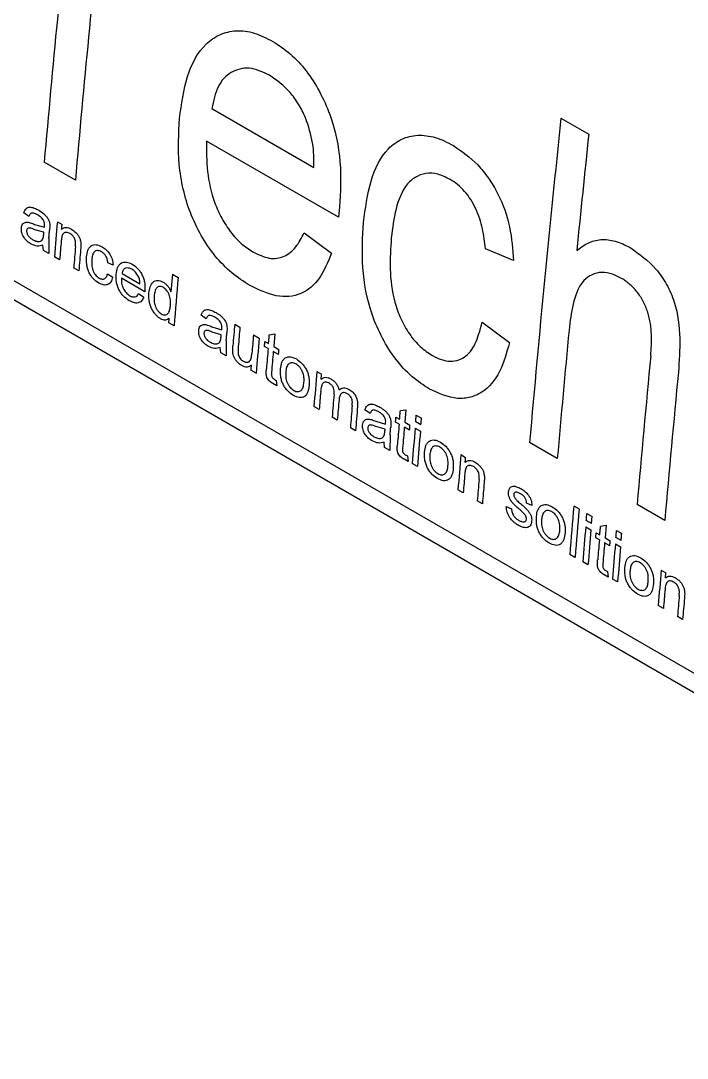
# Model space of a CAD drawing. Extents: x 75 to 2075, y 25 to 1460.
# Drawn here: x 1691.52 to 1704.48, y 799.43 to 819.59 of the extents above; entities that cross this region are included whole.
import ezdxf

# ---------------------------------------------------------------- set-up
doc = ezdxf.new("R2010")
doc.units = 0
doc.header["$LTSCALE"] = 5
doc.linetypes.add('SLD-KATı', pattern=[0])
doc.layers.get('0').update_dxf_attribs({"linetype": 'CONTINUOUS'})

msp = doc.modelspace()

# ---------------------------------------------------------------- linework, layer by layer
at = {"color": 7, "linetype": 'SLD-KATı'}
for p, q in [((1660.914, 832.135), (1715.462, 800.645)), ((1716.915, 799.429), (1662.59, 830.79)), ((1695.237, 817.886), (1697.222, 816.74)), ((1702.025, 817.699), (1702.564, 817.388)), ((1697.699, 815.775), (1695.138, 817.253)), ((1692.587, 816.492), (1691.98, 816.842)), ((1691.684, 815.79), (1691.584, 815.86)), ((1697.721, 815.975), (1697.699, 815.775)), ((1692.237, 815.688), (1692.328, 815.636)), ((1691.795, 815.636), (1691.984, 815.578)), ((1691.975, 815.481), (1691.798, 815.532)), ((1697.032, 815.471), (1697.563, 815.078)), ((1692.072, 815.366), (1692.068, 815.069)), ((1691.967, 815.127), (1691.955, 815.233)), ((1692.068, 815.069), (1691.967, 815.127)), ((1701.103, 814.932), (1700.556, 815.161)), ((1692.28, 814.946), (1692.179, 815.005)), ((1693.321, 814.845), (1693.219, 814.891)), ((1692.654, 814.73), (1692.553, 814.789)), ((1693.212, 814.677), (1693.312, 814.607)), ((1693.494, 814.681), (1693.842, 814.48)), ((1694.473, 814.667), (1694.443, 814.326)), ((1694.473, 814.667), (1694.584, 814.603)), ((1693.934, 814.324), (1693.48, 814.587)), ((1693.815, 814.291), (1693.915, 814.22)), ((1693.938, 814.354), (1693.934, 814.324)), ((1695.13, 813.8), (1695.03, 813.871)), ((1694.504, 813.663), (1694.403, 813.721)), ((1695.241, 813.646), (1695.431, 813.588)), ((1695.684, 813.698), (1695.785, 813.64)), ((1700.491, 813.732), (1701.023, 813.339)), ((1695.422, 813.491), (1695.245, 813.542)), ((1696.048, 813.488), (1696.159, 813.424)), ((1696.355, 813.49), (1696.463, 813.505)), ((1696.463, 813.505), (1696.442, 813.261)), ((1695.414, 813.137), (1695.402, 813.243)), ((1695.519, 813.376), (1695.515, 813.079)), ((1696.332, 813.221), (1696.262, 813.262)), ((1696.27, 813.36), (1696.341, 813.319)), ((1696.442, 813.261), (1696.543, 813.202)), ((1695.515, 813.079), (1695.414, 813.137)), ((1696.535, 813.105), (1696.434, 813.163)), ((1696.101, 812.741), (1696, 812.799)), ((1696.448, 812.63), (1696.492, 812.604)), ((1697.281, 812.776), (1697.372, 812.724)), ((1696.505, 812.495), (1696.427, 812.54)), ((1696.492, 812.604), (1696.505, 812.495)), ((1697.324, 812.035), (1697.223, 812.093)), ((1698.314, 811.962), (1698.214, 812.032)), ((1698.903, 812.02), (1699.01, 812.034)), ((1699.01, 812.034), (1698.989, 811.79)), ((1697.678, 811.83), (1697.577, 811.889)), ((1698.817, 811.889), (1698.888, 811.849)), ((1699.213, 811.93), (1699.314, 811.872)), ((1698.032, 811.626), (1697.931, 811.684)), ((1698.426, 811.808), (1698.615, 811.75)), ((1698.606, 811.653), (1698.429, 811.704)), ((1698.88, 811.751), (1698.809, 811.792)), ((1699.082, 811.634), (1698.981, 811.693)), ((1698.989, 811.79), (1699.09, 811.732)), ((1699.191, 811.673), (1699.292, 811.615)), ((1699.303, 811.737), (1699.202, 811.796)), ((1698.703, 811.538), (1698.699, 811.241)), ((1698.598, 811.299), (1698.586, 811.405)), ((1698.699, 811.241), (1698.598, 811.299)), ((1701.954, 811.085), (1701.415, 811.396)), ((1699.052, 811.024), (1698.974, 811.069)), ((1698.996, 811.159), (1699.04, 811.134)), ((1699.04, 811.134), (1699.052, 811.024)), ((1700.081, 811.16), (1700.172, 811.107)), ((1699.235, 810.932), (1699.134, 810.99)), ((1700.124, 810.418), (1700.023, 810.477)), ((1700.498, 810.202), (1700.397, 810.261)), ((1701.46, 810.172), (1701.358, 810.218)), ((1700.96, 810.153), (1701.062, 810.107)), ((1701.328, 809.989), (1701.229, 810.085)), ((1702.276, 810.162), (1702.377, 810.104)), ((1702.529, 810.016), (1702.63, 809.958)), ((1704.043, 809.879), (1703.504, 810.19)), ((1702.618, 809.823), (1702.517, 809.882)), ((1702.507, 809.76), (1702.608, 809.701)), ((1702.709, 809.643), (1702.78, 809.602)), ((1702.794, 809.773), (1702.902, 809.788)), ((1702.902, 809.788), (1702.881, 809.544)), ((1703.105, 809.683), (1703.206, 809.625)), ((1702.771, 809.504), (1702.701, 809.545)), ((1702.973, 809.388), (1702.872, 809.446)), ((1702.881, 809.544), (1702.982, 809.485)), ((1703.083, 809.427), (1703.184, 809.369)), ((1703.194, 809.491), (1703.093, 809.549)), ((1702.297, 809.164), (1702.196, 809.222)), ((1702.55, 809.018), (1702.449, 809.076)), ((1702.943, 808.778), (1702.866, 808.823)), ((1702.887, 808.913), (1702.931, 808.887)), ((1702.931, 808.887), (1702.943, 808.778)), ((1703.972, 808.913), (1704.063, 808.861)), ((1703.126, 808.685), (1703.025, 808.743)), ((1704.016, 808.172), (1703.915, 808.23)), ((1704.39, 807.956), (1704.289, 808.014))]:
    msp.add_line(p, q, dxfattribs=at)
at = {"color": 7, "linetype": 'SLD-KATı', "flags": 128}
for points in [[(1691.972, 815.44), (1691.972, 815.445), (1691.973, 815.45), (1691.973, 815.455), (1691.974, 815.46), (1691.974, 815.465), (1691.975, 815.47), (1691.975, 815.475), (1691.975, 815.481)], [(1691.984, 815.578), (1691.984, 815.582), (1691.984, 815.585), (1691.985, 815.589), (1691.985, 815.592), (1691.985, 815.596), (1691.985, 815.599), (1691.986, 815.603), (1691.986, 815.606)], [(1692.072, 815.366), (1692.073, 815.385), (1692.075, 815.404), (1692.077, 815.423), (1692.078, 815.442), (1692.08, 815.462), (1692.081, 815.481), (1692.083, 815.5), (1692.085, 815.519)], [(1692.32, 815.538), (1692.321, 815.55), (1692.322, 815.562), (1692.323, 815.575), (1692.324, 815.587), (1692.325, 815.599), (1692.326, 815.611), (1692.327, 815.623), (1692.328, 815.636)], [(1694.403, 813.721), (1694.404, 813.732), (1694.405, 813.744), (1694.406, 813.755), (1694.407, 813.767), (1694.408, 813.778), (1694.409, 813.79), (1694.41, 813.801), (1694.411, 813.813)], [(1695.419, 813.45), (1695.419, 813.455), (1695.42, 813.46), (1695.42, 813.465), (1695.421, 813.47), (1695.421, 813.475), (1695.421, 813.481), (1695.422, 813.486), (1695.422, 813.491)], [(1695.431, 813.588), (1695.431, 813.592), (1695.431, 813.595), (1695.431, 813.599), (1695.432, 813.602), (1695.432, 813.606), (1695.432, 813.609), (1695.433, 813.613), (1695.433, 813.616)], [(1695.519, 813.376), (1695.52, 813.395), (1695.522, 813.414), (1695.523, 813.433), (1695.525, 813.453), (1695.527, 813.472), (1695.528, 813.491), (1695.53, 813.51), (1695.532, 813.529)], [(1696.341, 813.319), (1696.343, 813.34), (1696.344, 813.362), (1696.346, 813.383), (1696.348, 813.405), (1696.35, 813.426), (1696.352, 813.447), (1696.354, 813.469), (1696.355, 813.49)], [(1696.262, 813.262), (1696.263, 813.274), (1696.264, 813.287), (1696.265, 813.299), (1696.266, 813.311), (1696.267, 813.323), (1696.268, 813.335), (1696.269, 813.348), (1696.27, 813.36)], [(1696.535, 813.105), (1696.536, 813.117), (1696.537, 813.129), (1696.538, 813.141), (1696.539, 813.153), (1696.54, 813.166), (1696.541, 813.178), (1696.542, 813.19), (1696.543, 813.202)], [(1696, 812.799), (1696.001, 812.812), (1696.002, 812.824), (1696.003, 812.837), (1696.004, 812.85), (1696.005, 812.862), (1696.007, 812.875), (1696.008, 812.888), (1696.009, 812.9)], [(1697.364, 812.627), (1697.365, 812.64), (1697.366, 812.652), (1697.367, 812.664), (1697.368, 812.676), (1697.369, 812.688), (1697.37, 812.7), (1697.371, 812.712), (1697.372, 812.724)], [(1698.888, 811.849), (1698.89, 811.87), (1698.892, 811.891), (1698.893, 811.913), (1698.895, 811.934), (1698.897, 811.955), (1698.899, 811.977), (1698.901, 811.998), (1698.903, 812.02)], [(1698.809, 811.792), (1698.81, 811.804), (1698.811, 811.816), (1698.812, 811.828), (1698.813, 811.841), (1698.814, 811.853), (1698.815, 811.865), (1698.816, 811.877), (1698.817, 811.889)], [(1699.202, 811.796), (1699.203, 811.812), (1699.205, 811.829), (1699.206, 811.846), (1699.207, 811.863), (1699.209, 811.88), (1699.21, 811.896), (1699.212, 811.913), (1699.213, 811.93)], [(1699.303, 811.737), (1699.304, 811.754), (1699.306, 811.771), (1699.307, 811.788), (1699.308, 811.804), (1699.31, 811.821), (1699.311, 811.838), (1699.313, 811.855), (1699.314, 811.872)], [(1698.603, 811.612), (1698.603, 811.617), (1698.604, 811.622), (1698.604, 811.627), (1698.605, 811.632), (1698.605, 811.637), (1698.605, 811.642), (1698.606, 811.648), (1698.606, 811.653)], [(1698.615, 811.75), (1698.615, 811.754), (1698.615, 811.757), (1698.615, 811.761), (1698.616, 811.764), (1698.616, 811.768), (1698.616, 811.771), (1698.617, 811.775), (1698.617, 811.778)], [(1698.703, 811.538), (1698.704, 811.557), (1698.706, 811.576), (1698.708, 811.595), (1698.709, 811.614), (1698.711, 811.634), (1698.712, 811.653), (1698.714, 811.672), (1698.716, 811.691)], [(1699.082, 811.634), (1699.083, 811.646), (1699.084, 811.659), (1699.085, 811.671), (1699.086, 811.683), (1699.087, 811.695), (1699.088, 811.707), (1699.089, 811.72), (1699.09, 811.732)], [(1700.163, 811.01), (1700.164, 811.022), (1700.165, 811.034), (1700.167, 811.046), (1700.168, 811.059), (1700.169, 811.071), (1700.17, 811.083), (1700.171, 811.095), (1700.172, 811.107)], [(1702.517, 809.882), (1702.519, 809.898), (1702.52, 809.915), (1702.521, 809.932), (1702.523, 809.949), (1702.524, 809.966), (1702.526, 809.982), (1702.527, 809.999), (1702.529, 810.016)], [(1702.618, 809.823), (1702.62, 809.84), (1702.621, 809.857), (1702.622, 809.874), (1702.624, 809.89), (1702.625, 809.907), (1702.627, 809.924), (1702.628, 809.941), (1702.63, 809.958)], [(1702.701, 809.545), (1702.702, 809.557), (1702.703, 809.57), (1702.704, 809.582), (1702.705, 809.594), (1702.706, 809.606), (1702.707, 809.618), (1702.708, 809.631), (1702.709, 809.643)], [(1702.78, 809.602), (1702.781, 809.623), (1702.783, 809.645), (1702.785, 809.666), (1702.787, 809.687), (1702.789, 809.709), (1702.791, 809.73), (1702.792, 809.752), (1702.794, 809.773)], [(1703.093, 809.549), (1703.095, 809.566), (1703.096, 809.583), (1703.098, 809.599), (1703.099, 809.616), (1703.1, 809.633), (1703.102, 809.65), (1703.103, 809.667), (1703.105, 809.683)], [(1703.194, 809.491), (1703.196, 809.507), (1703.197, 809.524), (1703.199, 809.541), (1703.2, 809.558), (1703.202, 809.575), (1703.203, 809.591), (1703.204, 809.608), (1703.206, 809.625)], [(1702.973, 809.388), (1702.974, 809.4), (1702.976, 809.412), (1702.977, 809.424), (1702.978, 809.436), (1702.979, 809.449), (1702.98, 809.461), (1702.981, 809.473), (1702.982, 809.485)], [(1704.055, 808.763), (1704.056, 808.775), (1704.057, 808.788), (1704.058, 808.8), (1704.059, 808.812), (1704.06, 808.824), (1704.061, 808.836), (1704.062, 808.849), (1704.063, 808.861)]]:
    msp.add_lwpolyline(points, dxfattribs=at)
at = {"color": 7, "linetype": 'SLD-KATı'}
for centre, radius, start, end in [((2049.268, 785.415), 358.667, 174.08027, 174.97305), ((2049.874, 785.064), 358.667, 174.08027, 174.97305), ((2059.321, 779.91), 359.289, 173.96272, 174.9725), ((2063.273, 779.252), 362.719, 173.96489, 174.32366), ((2042.72, 785.832), 351.753, 175.13105, 175.24278), ((2042.558, 785.796), 351.488, 175.18179, 175.2428), ((2042.867, 785.636), 351.524, 175.17487, 175.2428), ((2042.97, 785.577), 351.527, 175.17437, 175.2428), ((2045.262, 784.472), 351.971, 175.08919, 175.24275), ((2046.389, 783.824), 351.976, 175.13107, 175.19993), ((2046.527, 783.762), 352.012, 175.13107, 175.19289), ((2046.801, 783.61), 352.023, 175.13107, 175.1908), ((2046.642, 783.568), 351.753, 175.13105, 175.24278), ((2056.665, 779.893), 356.08, 174.5712, 174.97461), ((2046.907, 783.456), 351.836, 175.14702, 175.21082), ((2046.996, 783.399), 351.824, 175.14702, 175.21316), ((2058.549, 778.968), 356.415, 174.50746, 174.97447), ((2047.764, 782.921), 351.753, 175.13105, 175.24278), ((2059.081, 778.658), 356.409, 174.50869, 174.97448), ((2047.586, 782.886), 351.472, 175.18485, 175.2428), ((2047.915, 782.733), 351.549, 175.17023, 175.24279), ((2047.976, 782.678), 351.509, 175.1779, 175.2428), ((2048.257, 782.53), 351.537, 175.17244, 175.2428), ((2048.389, 782.469), 351.568, 175.16642, 175.24279), ((2049.454, 781.986), 351.836, 175.14702, 175.21082), ((2049.543, 781.928), 351.824, 175.14702, 175.21316), ((2049.674, 781.818), 351.753, 175.13105, 175.24278), ((2049.776, 781.759), 351.753, 175.13105, 175.24278), ((2050.564, 781.304), 351.753, 175.13105, 175.24278), ((2050.402, 781.268), 351.488, 175.18179, 175.2428), ((2050.711, 781.107), 351.524, 175.17487, 175.2428), ((2050.814, 781.049), 351.527, 175.17437, 175.2428), ((2052.954, 780.031), 351.971, 175.08919, 175.24275), ((2053.056, 779.973), 351.971, 175.08919, 175.24275), ((2052.99, 779.904), 351.753, 175.13105, 175.24278), ((2053.091, 779.846), 351.753, 175.13105, 175.24278), ((2053.346, 779.739), 351.836, 175.14702, 175.21082), ((2053.435, 779.682), 351.824, 175.14702, 175.21316), ((2053.566, 779.571), 351.753, 175.13105, 175.24278), ((2053.667, 779.513), 351.753, 175.13105, 175.24278), ((2054.456, 779.058), 351.753, 175.13105, 175.24278), ((2054.293, 779.021), 351.488, 175.18179, 175.2428), ((2054.602, 778.861), 351.524, 175.17487, 175.2428), ((2054.706, 778.802), 351.527, 175.17437, 175.2428)]:
    msp.add_arc(centre, radius, start, end, dxfattribs=at)
for points, knots in [([(1694.611, 817.69), (1694.649, 817.972), (1694.726, 818.537), (1695.025, 819.093), (1695.389, 819.338), (1695.709, 819.418), (1696.064, 819.374), (1696.304, 819.253), (1696.424, 819.192)], [0, 0, 0, 0, 0.250304, 0.499493, 0.62463, 0.749724, 0.8748, 1, 1, 1, 1]), ([(1696.424, 819.192), (1696.539, 819.117), (1696.767, 818.968), (1697.08, 818.629), (1697.34, 818.222), (1697.609, 817.627), (1697.77, 816.83), (1697.737, 816.26), (1697.721, 815.975)], [0, 0, 0, 0, 0.125139, 0.250217, 0.375323, 0.500472, 0.749727, 1, 1, 1, 1]), ([(1696.362, 818.534), (1696.228, 818.596), (1696.026, 818.687), (1695.779, 818.662), (1695.611, 818.595), (1695.467, 818.48), (1695.319, 818.261), (1695.27, 818.036), (1695.237, 817.886)], [0, 0, 0, 0, 0.2492241, 0.3743958, 0.4996141, 0.6248511, 0.7500591, 1, 1, 1, 1]), ([(1697.061, 817.708), (1697.018, 817.797), (1696.932, 817.973), (1696.707, 818.29), (1696.5, 818.437), (1696.362, 818.534)], [0, 0, 0, 0, 0.250682, 0.501275, 1, 1, 1, 1]), ([(1695.972, 814.452), (1695.856, 814.527), (1695.623, 814.676), (1695.299, 815.008), (1695.023, 815.411), (1694.812, 815.857), (1694.67, 816.33), (1694.572, 816.957), (1694.595, 817.399), (1694.611, 817.69)], [0, 0, 0, 0, 0.12505, 0.249996, 0.374636, 0.499929, 0.620077, 0.750039, 1, 1, 1, 1]), ([(1697.222, 816.74), (1697.223, 816.898), (1697.224, 817.213), (1697.116, 817.543), (1697.061, 817.708)], [0, 0, 0, 0, 0.5013105, 1, 1, 1, 1]), ([(1698.187, 815.67), (1698.223, 815.946), (1698.296, 816.498), (1698.572, 817.058), (1698.922, 817.309), (1699.235, 817.388), (1699.523, 817.348), (1699.758, 817.262), (1699.874, 817.198), (1699.933, 817.167)], [0, 0, 0, 0, 0.250303, 0.499499, 0.624588, 0.749635, 0.874665, 0.937322, 1, 1, 1, 1]), ([(1695.138, 817.253), (1695.136, 817.059), (1695.132, 816.673), (1695.246, 816.146), (1695.427, 815.751), (1695.601, 815.48), (1695.808, 815.25), (1695.96, 815.151), (1696.036, 815.101)], [0, 0, 0, 0, 0.250265, 0.49965, 0.624796, 0.749867, 0.874893, 1, 1, 1, 1]), ([(1699.933, 817.167), (1700.096, 817.055), (1700.342, 816.888), (1700.621, 816.537), (1700.86, 816.144), (1701.055, 815.579), (1701.087, 815.148), (1701.103, 814.932)], [0, 0, 0, 0, 0.249774, 0.375056, 0.500347, 0.749683, 1, 1, 1, 1]), ([(1699.873, 816.507), (1699.792, 816.547), (1699.63, 816.627), (1699.393, 816.638), (1699.186, 816.562), (1698.962, 816.358), (1698.798, 815.946), (1698.751, 815.563), (1698.727, 815.371)], [0, 0, 0, 0, 0.1250227, 0.2499757, 0.3750092, 0.5000552, 0.7495668, 1, 1, 1, 1]), ([(1700.556, 815.161), (1700.542, 815.29), (1700.513, 815.548), (1700.406, 815.88), (1700.274, 816.121), (1700.153, 816.281), (1700.018, 816.414), (1699.922, 816.476), (1699.873, 816.507)], [0, 0, 0, 0, 0.250167, 0.499618, 0.625865, 0.749723, 0.874795, 1, 1, 1, 1]), ([(1691.584, 815.86), (1691.596, 815.89), (1691.614, 815.933), (1691.658, 815.964), (1691.711, 815.975), (1691.786, 815.957), (1691.846, 815.926), (1691.875, 815.91)], [0, 0, 0, 0, 0.249379, 0.373191, 0.4996, 0.749459, 1, 1, 1, 1]), ([(1691.853, 815.82), (1691.833, 815.83), (1691.799, 815.849), (1691.756, 815.859), (1691.729, 815.853), (1691.704, 815.834), (1691.692, 815.808), (1691.684, 815.79)], [0, 0, 0, 0, 0.2830976, 0.5004188, 0.6059253, 0.7207341, 1, 1, 1, 1]), ([(1691.875, 815.91), (1691.906, 815.891), (1691.953, 815.862), (1692.01, 815.805), (1692.049, 815.756), (1692.08, 815.696), (1692.091, 815.613), (1692.087, 815.557), (1692.085, 815.519)], [0, 0, 0, 0, 0.25031, 0.378804, 0.5004, 0.624996, 0.74964, 1, 1, 1, 1]), ([(1691.537, 815.564), (1691.54, 815.58), (1691.544, 815.612), (1691.565, 815.647), (1691.595, 815.67), (1691.642, 815.684), (1691.711, 815.671), (1691.766, 815.648), (1691.795, 815.636)], [0, 0, 0, 0, 0.125005, 0.249858, 0.370781, 0.49994, 0.742067, 1, 1, 1, 1]), ([(1691.967, 815.714), (1691.959, 815.726), (1691.943, 815.75), (1691.904, 815.788), (1691.873, 815.807), (1691.853, 815.82)], [0, 0, 0, 0, 0.249858, 0.500031, 1, 1, 1, 1]), ([(1691.986, 815.606), (1691.987, 815.623), (1691.988, 815.649), (1691.98, 815.687), (1691.971, 815.705), (1691.967, 815.714)], [0, 0, 0, 0, 0.500396, 0.754321, 1, 1, 1, 1]), ([(1699.467, 812.435), (1699.352, 812.51), (1699.122, 812.66), (1698.807, 813.003), (1698.546, 813.415), (1698.283, 814.018), (1698.136, 814.813), (1698.17, 815.384), (1698.187, 815.67)], [0, 0, 0, 0, 0.125114, 0.250124, 0.375193, 0.500314, 0.749651, 1, 1, 1, 1]), ([(1691.726, 815.254), (1691.702, 815.269), (1691.653, 815.3), (1691.598, 815.362), (1691.564, 815.421), (1691.545, 815.469), (1691.536, 815.518), (1691.537, 815.548), (1691.537, 815.564)], [0, 0, 0, 0, 0.250181, 0.499648, 0.626661, 0.749787, 0.87257, 1, 1, 1, 1]), ([(1691.798, 815.532), (1691.765, 815.547), (1691.724, 815.565), (1691.677, 815.565), (1691.658, 815.556), (1691.644, 815.537), (1691.641, 815.52), (1691.639, 815.511)], [0, 0, 0, 0, 0.500566, 0.637414, 0.758637, 0.875381, 1, 1, 1, 1]), ([(1691.639, 815.511), (1691.639, 815.502), (1691.639, 815.485), (1691.646, 815.457), (1691.659, 815.429), (1691.68, 815.399), (1691.714, 815.366), (1691.742, 815.348), (1691.758, 815.337)], [0, 0, 0, 0, 0.122859, 0.240313, 0.362752, 0.499437, 0.71692, 1, 1, 1, 1]), ([(1692.484, 815.456), (1692.471, 815.462), (1692.446, 815.475), (1692.411, 815.482), (1692.381, 815.478), (1692.355, 815.463), (1692.337, 815.436), (1692.32, 815.39), (1692.315, 815.348), (1692.312, 815.319)], [0, 0, 0, 0, 0.14054, 0.266343, 0.383609, 0.499912, 0.617591, 0.740601, 1, 1, 1, 1]), ([(1692.32, 815.538), (1692.332, 815.548), (1692.358, 815.569), (1692.406, 815.578), (1692.459, 815.569), (1692.495, 815.55), (1692.514, 815.541)], [0, 0, 0, 0, 0.2499819, 0.4998573, 0.7429126, 1, 1, 1, 1]), ([(1692.588, 815.204), (1692.59, 815.227), (1692.592, 815.261), (1692.588, 815.31), (1692.578, 815.346), (1692.562, 815.38), (1692.541, 815.41), (1692.514, 815.436), (1692.494, 815.449), (1692.484, 815.456)], [0, 0, 0, 0, 0.250357, 0.384749, 0.500154, 0.615541, 0.732379, 0.858445, 1, 1, 1, 1]), ([(1692.514, 815.541), (1692.543, 815.521), (1692.588, 815.49), (1692.638, 815.428), (1692.669, 815.375), (1692.687, 815.316), (1692.696, 815.239), (1692.692, 815.184), (1692.689, 815.149)], [0, 0, 0, 0, 0.249458, 0.381579, 0.49958, 0.618189, 0.749556, 1, 1, 1, 1]), ([(1696.036, 815.101), (1696.143, 815.05), (1696.357, 814.948), (1696.656, 814.991), (1696.842, 815.152), (1696.96, 815.324), (1697.008, 815.422), (1697.032, 815.471)], [0, 0, 0, 0, 0.249863, 0.499195, 0.749117, 0.874526, 1, 1, 1, 1]), ([(1691.955, 815.233), (1691.92, 815.222), (1691.849, 815.2), (1691.767, 815.236), (1691.726, 815.254)], [0, 0, 0, 0, 0.5006556, 1, 1, 1, 1]), ([(1691.758, 815.337), (1691.784, 815.325), (1691.835, 815.3), (1691.896, 815.301), (1691.935, 815.323), (1691.963, 815.364), (1691.968, 815.41), (1691.972, 815.44)], [0, 0, 0, 0, 0.252536, 0.504379, 0.624361, 0.748753, 1, 1, 1, 1]), ([(1692.804, 815.003), (1692.81, 815.047), (1692.819, 815.115), (1692.854, 815.184), (1692.892, 815.221), (1692.938, 815.24), (1693.009, 815.245), (1693.066, 815.218), (1693.105, 815.2)], [0, 0, 0, 0, 0.250046, 0.380159, 0.500322, 0.624144, 0.750612, 1, 1, 1, 1]), ([(1698.727, 815.371), (1698.714, 815.173), (1698.688, 814.776), (1698.748, 814.231), (1698.905, 813.8), (1699.072, 813.5), (1699.286, 813.246), (1699.446, 813.139), (1699.527, 813.086)], [0, 0, 0, 0, 0.250463, 0.500111, 0.625109, 0.750144, 0.875, 1, 1, 1, 1]), ([(1702.332, 815.128), (1702.403, 815.181), (1702.543, 815.288), (1702.798, 815.355), (1703.033, 815.329), (1703.225, 815.259), (1703.32, 815.209), (1703.368, 815.183)], [0, 0, 0, 0, 0.250085, 0.499906, 0.74968, 0.874806, 1, 1, 1, 1]), ([(1693.097, 815.102), (1693.083, 815.109), (1693.058, 815.121), (1693.02, 815.128), (1692.986, 815.123), (1692.957, 815.104), (1692.935, 815.074), (1692.915, 815.023), (1692.909, 814.977), (1692.906, 814.946)], [0, 0, 0, 0, 0.1302261, 0.2502349, 0.3741054, 0.4976825, 0.6207155, 0.7485175, 1, 1, 1, 1]), ([(1693.219, 814.891), (1693.216, 814.912), (1693.209, 814.953), (1693.184, 815.016), (1693.144, 815.07), (1693.113, 815.091), (1693.097, 815.102)], [0, 0, 0, 0, 0.250535, 0.50036, 0.743286, 1, 1, 1, 1]), ([(1693.105, 815.2), (1693.132, 815.182), (1693.186, 815.146), (1693.246, 815.074), (1693.282, 815.007), (1693.31, 814.935), (1693.317, 814.881), (1693.321, 814.845)], [0, 0, 0, 0, 0.2514976, 0.5018608, 0.625789, 0.7448728, 1, 1, 1, 1]), ([(1697.563, 815.078), (1697.495, 814.906), (1697.359, 814.562), (1696.987, 814.248), (1696.495, 814.199), (1696.147, 814.368), (1695.972, 814.452)], [0, 0, 0, 0, 0.250513, 0.50023, 0.749814, 1, 1, 1, 1]), ([(1703.368, 815.183), (1703.544, 815.062), (1703.807, 814.879), (1704.086, 814.474), (1704.289, 814.013), (1704.353, 813.411), (1704.323, 812.98), (1704.308, 812.764)], [0, 0, 0, 0, 0.249318, 0.374506, 0.499501, 0.749146, 1, 1, 1, 1]), ([(1693.041, 814.494), (1693.004, 814.52), (1692.948, 814.559), (1692.885, 814.641), (1692.847, 814.71), (1692.82, 814.785), (1692.8, 814.886), (1692.803, 814.956), (1692.804, 815.003)], [0, 0, 0, 0, 0.249253, 0.374808, 0.499675, 0.62151, 0.74994, 1, 1, 1, 1]), ([(1692.906, 814.946), (1692.904, 814.915), (1692.901, 814.852), (1692.915, 814.765), (1692.946, 814.699), (1692.975, 814.654), (1693.01, 814.618), (1693.036, 814.601), (1693.049, 814.592)], [0, 0, 0, 0, 0.250458, 0.499707, 0.623373, 0.750028, 0.867445, 1, 1, 1, 1]), ([(1693.38, 814.664), (1693.386, 814.709), (1693.396, 814.778), (1693.434, 814.847), (1693.474, 814.884), (1693.522, 814.902), (1693.595, 814.907), (1693.654, 814.879), (1693.693, 814.86)], [0, 0, 0, 0, 0.249932, 0.377998, 0.500176, 0.624028, 0.75056, 1, 1, 1, 1]), ([(1693.693, 814.86), (1693.731, 814.834), (1693.786, 814.796), (1693.85, 814.715), (1693.889, 814.646), (1693.919, 814.572), (1693.941, 814.471), (1693.939, 814.401), (1693.938, 814.354)], [0, 0, 0, 0, 0.249373, 0.373624, 0.499846, 0.622792, 0.750109, 1, 1, 1, 1]), ([(1693.049, 814.592), (1693.068, 814.583), (1693.097, 814.569), (1693.133, 814.571), (1693.164, 814.582), (1693.194, 814.616), (1693.205, 814.656), (1693.212, 814.677)], [0, 0, 0, 0, 0.252408, 0.378655, 0.502571, 0.731623, 1, 1, 1, 1]), ([(1693.634, 814.152), (1693.596, 814.178), (1693.539, 814.216), (1693.473, 814.297), (1693.432, 814.366), (1693.401, 814.441), (1693.376, 814.544), (1693.379, 814.616), (1693.38, 814.664)], [0, 0, 0, 0, 0.249591, 0.37484, 0.499981, 0.623012, 0.750192, 1, 1, 1, 1]), ([(1693.686, 814.762), (1693.664, 814.773), (1693.62, 814.793), (1693.569, 814.789), (1693.536, 814.77), (1693.508, 814.74), (1693.5, 814.704), (1693.494, 814.681)], [0, 0, 0, 0, 0.252839, 0.499738, 0.626682, 0.750362, 1, 1, 1, 1]), ([(1693.81, 814.628), (1693.792, 814.657), (1693.757, 814.714), (1693.709, 814.746), (1693.686, 814.762)], [0, 0, 0, 0, 0.499469, 1, 1, 1, 1]), ([(1703.191, 814.592), (1703.119, 814.628), (1702.975, 814.699), (1702.765, 814.709), (1702.579, 814.647), (1702.378, 814.468), (1702.245, 814.091), (1702.203, 813.752), (1702.182, 813.582)], [0, 0, 0, 0, 0.125043, 0.250023, 0.375111, 0.500026, 0.74953, 1, 1, 1, 1]), ([(1693.312, 814.607), (1693.302, 814.575), (1693.287, 814.528), (1693.249, 814.485), (1693.204, 814.459), (1693.133, 814.451), (1693.073, 814.48), (1693.041, 814.494)], [0, 0, 0, 0, 0.2500543, 0.3746019, 0.5006252, 0.73972, 1, 1, 1, 1]), ([(1693.48, 814.587), (1693.48, 814.555), (1693.481, 814.508), (1693.496, 814.441), (1693.515, 814.393), (1693.54, 814.348), (1693.581, 814.293), (1693.618, 814.267), (1693.643, 814.249)], [0, 0, 0, 0, 0.250103, 0.376927, 0.500531, 0.623783, 0.746173, 1, 1, 1, 1]), ([(1693.842, 814.48), (1693.841, 814.504), (1693.839, 814.541), (1693.826, 814.592), (1693.815, 814.616), (1693.81, 814.628)], [0, 0, 0, 0, 0.500029, 0.74955, 1, 1, 1, 1]), ([(1694.017, 814.302), (1694.023, 814.344), (1694.034, 814.429), (1694.082, 814.507), (1694.136, 814.543), (1694.185, 814.55), (1694.238, 814.542), (1694.274, 814.524), (1694.293, 814.514)], [0, 0, 0, 0, 0.250144, 0.499494, 0.625164, 0.748857, 0.870211, 1, 1, 1, 1]), ([(1694.293, 814.514), (1694.308, 814.504), (1694.339, 814.484), (1694.38, 814.44), (1694.417, 814.387), (1694.434, 814.347), (1694.443, 814.326)], [0, 0, 0, 0, 0.2501354, 0.5002285, 0.7406054, 1, 1, 1, 1]), ([(1703.77, 813.083), (1703.779, 813.217), (1703.798, 813.484), (1703.749, 813.856), (1703.629, 814.142), (1703.504, 814.334), (1703.378, 814.46), (1703.272, 814.543), (1703.218, 814.576), (1703.191, 814.592)], [0, 0, 0, 0, 0.2504961, 0.4998756, 0.6247845, 0.7496833, 0.8746581, 0.9373265, 1, 1, 1, 1]), ([(1693.643, 814.249), (1693.661, 814.24), (1693.696, 814.223), (1693.746, 814.223), (1693.788, 814.246), (1693.806, 814.276), (1693.815, 814.291)], [0, 0, 0, 0, 0.250231, 0.499917, 0.749677, 1, 1, 1, 1]), ([(1694.242, 813.801), (1694.224, 813.813), (1694.188, 813.836), (1694.138, 813.888), (1694.095, 813.95), (1694.059, 814.018), (1694.033, 814.091), (1694.013, 814.189), (1694.016, 814.257), (1694.017, 814.302)], [0, 0, 0, 0, 0.125048, 0.250009, 0.372512, 0.500207, 0.622974, 0.750286, 1, 1, 1, 1]), ([(1694.118, 814.243), (1694.117, 814.212), (1694.114, 814.151), (1694.13, 814.067), (1694.159, 814.002), (1694.186, 813.958), (1694.22, 813.92), (1694.244, 813.903), (1694.257, 813.895)], [0, 0, 0, 0, 0.250351, 0.49958, 0.622136, 0.750062, 0.870149, 1, 1, 1, 1]), ([(1694.293, 814.412), (1694.28, 814.418), (1694.255, 814.43), (1694.22, 814.431), (1694.189, 814.42), (1694.156, 814.393), (1694.129, 814.333), (1694.122, 814.275), (1694.118, 814.243)], [0, 0, 0, 0, 0.126948, 0.249906, 0.374206, 0.500272, 0.718973, 1, 1, 1, 1]), ([(1694.434, 814.048), (1694.435, 814.08), (1694.439, 814.143), (1694.425, 814.232), (1694.396, 814.301), (1694.367, 814.346), (1694.332, 814.385), (1694.306, 814.403), (1694.293, 814.412)], [0, 0, 0, 0, 0.2504, 0.499792, 0.6247, 0.750098, 0.869106, 1, 1, 1, 1]), ([(1693.915, 814.22), (1693.902, 814.193), (1693.877, 814.139), (1693.806, 814.102), (1693.721, 814.108), (1693.663, 814.137), (1693.634, 814.152)], [0, 0, 0, 0, 0.250047, 0.49957, 0.749515, 1, 1, 1, 1]), ([(1694.257, 813.895), (1694.269, 813.889), (1694.293, 813.877), (1694.328, 813.874), (1694.359, 813.883), (1694.395, 813.907), (1694.423, 813.963), (1694.43, 814.019), (1694.434, 814.048)], [0, 0, 0, 0, 0.128626, 0.247624, 0.375901, 0.50041, 0.749671, 1, 1, 1, 1]), ([(1695.03, 813.871), (1695.042, 813.9), (1695.061, 813.943), (1695.105, 813.974), (1695.158, 813.985), (1695.233, 813.968), (1695.292, 813.936), (1695.322, 813.92)], [0, 0, 0, 0, 0.249379, 0.373191, 0.4996, 0.749459, 1, 1, 1, 1]), ([(1695.3, 813.83), (1695.28, 813.841), (1695.245, 813.859), (1695.203, 813.87), (1695.176, 813.863), (1695.151, 813.844), (1695.139, 813.818), (1695.13, 813.8)], [0, 0, 0, 0, 0.283098, 0.500419, 0.605925, 0.720734, 1, 1, 1, 1]), ([(1695.414, 813.724), (1695.406, 813.736), (1695.39, 813.76), (1695.351, 813.798), (1695.32, 813.817), (1695.3, 813.83)], [0, 0, 0, 0, 0.249858, 0.500031, 1, 1, 1, 1]), ([(1695.322, 813.92), (1695.353, 813.901), (1695.4, 813.872), (1695.457, 813.816), (1695.496, 813.766), (1695.526, 813.707), (1695.538, 813.623), (1695.534, 813.567), (1695.532, 813.529)], [0, 0, 0, 0, 0.25031, 0.378804, 0.5004, 0.624996, 0.74964, 1, 1, 1, 1]), ([(1694.411, 813.813), (1694.4, 813.803), (1694.379, 813.783), (1694.336, 813.773), (1694.29, 813.778), (1694.258, 813.793), (1694.242, 813.801)], [0, 0, 0, 0, 0.250003, 0.499866, 0.749905, 1, 1, 1, 1]), ([(1694.984, 813.574), (1694.986, 813.59), (1694.991, 813.622), (1695.012, 813.657), (1695.042, 813.681), (1695.089, 813.694), (1695.158, 813.681), (1695.213, 813.658), (1695.241, 813.646)], [0, 0, 0, 0, 0.125005, 0.249858, 0.370781, 0.49994, 0.742067, 1, 1, 1, 1]), ([(1695.433, 813.616), (1695.434, 813.633), (1695.435, 813.66), (1695.427, 813.698), (1695.418, 813.715), (1695.414, 813.724)], [0, 0, 0, 0, 0.500396, 0.754321, 1, 1, 1, 1]), ([(1699.527, 813.086), (1699.586, 813.056), (1699.703, 812.997), (1699.879, 812.968), (1700.039, 812.996), (1700.228, 813.096), (1700.392, 813.346), (1700.458, 813.604), (1700.491, 813.732)], [0, 0, 0, 0, 0.126096, 0.24727, 0.375704, 0.500326, 0.749704, 1, 1, 1, 1]), ([(1695.173, 813.264), (1695.149, 813.279), (1695.1, 813.31), (1695.045, 813.372), (1695.011, 813.431), (1694.992, 813.479), (1694.982, 813.528), (1694.984, 813.558), (1694.984, 813.574)], [0, 0, 0, 0, 0.250181, 0.499648, 0.626661, 0.749787, 0.87257, 1, 1, 1, 1]), ([(1695.245, 813.542), (1695.212, 813.557), (1695.171, 813.575), (1695.124, 813.575), (1695.104, 813.566), (1695.091, 813.547), (1695.087, 813.53), (1695.086, 813.521)], [0, 0, 0, 0, 0.500566, 0.637414, 0.758637, 0.875381, 1, 1, 1, 1]), ([(1695.086, 813.521), (1695.086, 813.512), (1695.086, 813.495), (1695.093, 813.467), (1695.106, 813.44), (1695.127, 813.409), (1695.161, 813.376), (1695.189, 813.358), (1695.205, 813.348)], [0, 0, 0, 0, 0.122859, 0.240313, 0.362752, 0.499437, 0.71692, 1, 1, 1, 1]), ([(1695.205, 813.348), (1695.23, 813.335), (1695.282, 813.31), (1695.343, 813.311), (1695.382, 813.333), (1695.41, 813.375), (1695.415, 813.42), (1695.419, 813.45)], [0, 0, 0, 0, 0.252536, 0.504379, 0.624361, 0.748753, 1, 1, 1, 1]), ([(1695.402, 813.243), (1695.366, 813.232), (1695.296, 813.21), (1695.214, 813.246), (1695.173, 813.264)], [0, 0, 0, 0, 0.500656, 1, 1, 1, 1]), ([(1695.819, 812.891), (1695.791, 812.91), (1695.748, 812.939), (1695.699, 813.002), (1695.67, 813.054), (1695.652, 813.112), (1695.642, 813.188), (1695.646, 813.242), (1695.648, 813.277)], [0, 0, 0, 0, 0.249425, 0.375668, 0.499765, 0.613631, 0.74953, 1, 1, 1, 1]), ([(1695.753, 813.262), (1695.751, 813.23), (1695.747, 813.18), (1695.749, 813.113), (1695.766, 813.064), (1695.789, 813.028), (1695.818, 812.996), (1695.838, 812.983), (1695.849, 812.976)], [0, 0, 0, 0, 0.313675, 0.500292, 0.621379, 0.749884, 0.870273, 1, 1, 1, 1]), ([(1701.023, 813.339), (1700.968, 813.141), (1700.86, 812.745), (1700.572, 812.398), (1700.27, 812.267), (1699.931, 812.225), (1699.653, 812.351), (1699.467, 812.435)], [0, 0, 0, 0, 0.250474, 0.500039, 0.626356, 0.750652, 1, 1, 1, 1]), ([(1695.965, 812.967), (1695.973, 812.976), (1695.99, 812.993), (1696.008, 813.047), (1696.013, 813.092), (1696.017, 813.123)], [0, 0, 0, 0, 0.249651, 0.499512, 1, 1, 1, 1]), ([(1696.575, 812.825), (1696.581, 812.87), (1696.59, 812.938), (1696.627, 813.007), (1696.666, 813.043), (1696.714, 813.061), (1696.786, 813.065), (1696.844, 813.037), (1696.883, 813.019)], [0, 0, 0, 0, 0.249951, 0.377722, 0.500231, 0.623939, 0.750574, 1, 1, 1, 1]), ([(1696.009, 812.9), (1695.996, 812.89), (1695.972, 812.869), (1695.925, 812.857), (1695.873, 812.863), (1695.837, 812.882), (1695.819, 812.891)], [0, 0, 0, 0, 0.250136, 0.500032, 0.749926, 1, 1, 1, 1]), ([(1695.849, 812.976), (1695.87, 812.966), (1695.901, 812.952), (1695.94, 812.955), (1695.956, 812.963), (1695.965, 812.967)], [0, 0, 0, 0, 0.499077, 0.738121, 1, 1, 1, 1]), ([(1696.427, 812.54), (1696.405, 812.554), (1696.371, 812.575), (1696.331, 812.62), (1696.312, 812.654), (1696.297, 812.698), (1696.294, 812.757), (1696.298, 812.804), (1696.3, 812.831)], [0, 0, 0, 0, 0.249911, 0.380593, 0.499892, 0.558296, 0.749349, 1, 1, 1, 1]), ([(1696.823, 812.311), (1696.785, 812.337), (1696.728, 812.376), (1696.664, 812.459), (1696.623, 812.528), (1696.593, 812.603), (1696.571, 812.706), (1696.573, 812.778), (1696.575, 812.825)], [0, 0, 0, 0, 0.249404, 0.373969, 0.499843, 0.621332, 0.750085, 1, 1, 1, 1]), ([(1696.872, 812.923), (1696.858, 812.93), (1696.832, 812.942), (1696.794, 812.948), (1696.759, 812.941), (1696.73, 812.924), (1696.707, 812.895), (1696.685, 812.845), (1696.68, 812.798), (1696.676, 812.768)], [0, 0, 0, 0, 0.130993, 0.253657, 0.374412, 0.499969, 0.617306, 0.750049, 1, 1, 1, 1]), ([(1697.03, 812.563), (1697.031, 812.596), (1697.033, 812.645), (1697.021, 812.715), (1697.004, 812.767), (1696.979, 812.817), (1696.948, 812.86), (1696.911, 812.897), (1696.885, 812.914), (1696.872, 812.923)], [0, 0, 0, 0, 0.249863, 0.37943, 0.49988, 0.623912, 0.748905, 0.868701, 1, 1, 1, 1]), ([(1696.883, 813.019), (1696.92, 812.993), (1696.976, 812.955), (1697.04, 812.874), (1697.08, 812.806), (1697.111, 812.731), (1697.135, 812.63), (1697.133, 812.559), (1697.131, 812.512)], [0, 0, 0, 0, 0.2494359, 0.3737541, 0.4998704, 0.6222715, 0.7501464, 1, 1, 1, 1]), ([(1696.399, 812.758), (1696.398, 812.746), (1696.396, 812.722), (1696.4, 812.695), (1696.402, 812.681)], [0, 0, 0, 0, 0.497828, 1, 1, 1, 1]), ([(1696.402, 812.681), (1696.405, 812.675), (1696.41, 812.663), (1696.426, 812.644), (1696.439, 812.636), (1696.448, 812.63)], [0, 0, 0, 0, 0.2501704, 0.5002988, 1, 1, 1, 1]), ([(1696.676, 812.768), (1696.674, 812.735), (1696.672, 812.686), (1696.684, 812.615), (1696.701, 812.563), (1696.726, 812.514), (1696.757, 812.47), (1696.794, 812.433), (1696.82, 812.416), (1696.834, 812.407)], [0, 0, 0, 0, 0.24985, 0.380072, 0.499897, 0.624298, 0.749093, 0.868688, 1, 1, 1, 1]), ([(1697.364, 812.627), (1697.376, 812.638), (1697.401, 812.658), (1697.448, 812.666), (1697.5, 812.659), (1697.535, 812.641), (1697.553, 812.632)], [0, 0, 0, 0, 0.249962, 0.499925, 0.743876, 1, 1, 1, 1]), ([(1697.553, 812.632), (1697.57, 812.621), (1697.605, 812.599), (1697.652, 812.551), (1697.692, 812.488), (1697.705, 812.441), (1697.711, 812.418)], [0, 0, 0, 0, 0.250616, 0.500807, 0.750362, 1, 1, 1, 1]), ([(1697.131, 812.512), (1697.125, 812.466), (1697.116, 812.397), (1697.08, 812.326), (1697.042, 812.288), (1696.994, 812.269), (1696.922, 812.265), (1696.862, 812.293), (1696.823, 812.311)], [0, 0, 0, 0, 0.250065, 0.378636, 0.500314, 0.623541, 0.748707, 1, 1, 1, 1]), ([(1696.834, 812.407), (1696.847, 812.401), (1696.874, 812.388), (1696.912, 812.383), (1696.946, 812.389), (1696.975, 812.407), (1696.998, 812.436), (1697.02, 812.485), (1697.026, 812.532), (1697.03, 812.563)], [0, 0, 0, 0, 0.130018, 0.252361, 0.373459, 0.49993, 0.62019, 0.742074, 1, 1, 1, 1]), ([(1697.524, 812.547), (1697.51, 812.553), (1697.484, 812.566), (1697.448, 812.572), (1697.417, 812.564), (1697.387, 812.539), (1697.365, 812.479), (1697.358, 812.422), (1697.354, 812.389)], [0, 0, 0, 0, 0.14079, 0.265547, 0.382156, 0.500148, 0.707743, 1, 1, 1, 1]), ([(1697.614, 812.332), (1697.615, 812.355), (1697.617, 812.393), (1697.607, 812.447), (1697.589, 812.484), (1697.563, 812.519), (1697.539, 812.536), (1697.524, 812.547)], [0, 0, 0, 0, 0.289038, 0.499955, 0.623251, 0.748817, 1, 1, 1, 1]), ([(1697.711, 812.418), (1697.724, 812.429), (1697.75, 812.449), (1697.798, 812.461), (1697.851, 812.456), (1697.888, 812.438), (1697.906, 812.428)], [0, 0, 0, 0, 0.254469, 0.500028, 0.749902, 1, 1, 1, 1]), ([(1697.906, 812.428), (1697.933, 812.41), (1697.972, 812.384), (1698.016, 812.331), (1698.042, 812.289), (1698.061, 812.24), (1698.075, 812.172), (1698.072, 812.124), (1698.071, 812.093)], [0, 0, 0, 0, 0.269885, 0.387387, 0.499713, 0.618895, 0.749862, 1, 1, 1, 1]), ([(1697.876, 812.343), (1697.855, 812.353), (1697.822, 812.368), (1697.782, 812.365), (1697.757, 812.353), (1697.737, 812.33), (1697.719, 812.29), (1697.715, 812.252), (1697.711, 812.227)], [0, 0, 0, 0, 0.250519, 0.377345, 0.49988, 0.622074, 0.748616, 1, 1, 1, 1]), ([(1697.967, 812.115), (1697.968, 812.135), (1697.971, 812.167), (1697.968, 812.21), (1697.96, 812.244), (1697.945, 812.275), (1697.918, 812.313), (1697.893, 812.331), (1697.876, 812.343)], [0, 0, 0, 0, 0.2507489, 0.387863, 0.500745, 0.6210619, 0.7478657, 1, 1, 1, 1]), ([(1698.214, 812.032), (1698.226, 812.062), (1698.245, 812.105), (1698.289, 812.136), (1698.342, 812.147), (1698.417, 812.129), (1698.477, 812.098), (1698.506, 812.082)], [0, 0, 0, 0, 0.249379, 0.373191, 0.4996, 0.749459, 1, 1, 1, 1]), ([(1698.484, 811.992), (1698.464, 812.003), (1698.429, 812.021), (1698.387, 812.031), (1698.36, 812.025), (1698.335, 812.006), (1698.323, 811.98), (1698.314, 811.962)], [0, 0, 0, 0, 0.283098, 0.500419, 0.605925, 0.720734, 1, 1, 1, 1]), ([(1698.506, 812.082), (1698.537, 812.063), (1698.584, 812.034), (1698.641, 811.978), (1698.68, 811.928), (1698.71, 811.869), (1698.722, 811.785), (1698.718, 811.729), (1698.716, 811.691)], [0, 0, 0, 0, 0.25031, 0.378804, 0.5004, 0.624996, 0.74964, 1, 1, 1, 1]), ([(1698.168, 811.736), (1698.171, 811.752), (1698.175, 811.784), (1698.196, 811.819), (1698.226, 811.843), (1698.273, 811.856), (1698.342, 811.843), (1698.397, 811.82), (1698.426, 811.808)], [0, 0, 0, 0, 0.125005, 0.249858, 0.370781, 0.49994, 0.742067, 1, 1, 1, 1]), ([(1698.598, 811.886), (1698.59, 811.898), (1698.574, 811.922), (1698.535, 811.96), (1698.504, 811.979), (1698.484, 811.992)], [0, 0, 0, 0, 0.249858, 0.500031, 1, 1, 1, 1]), ([(1698.617, 811.778), (1698.618, 811.795), (1698.619, 811.821), (1698.611, 811.859), (1698.602, 811.877), (1698.598, 811.886)], [0, 0, 0, 0, 0.500396, 0.754321, 1, 1, 1, 1]), ([(1698.357, 811.426), (1698.333, 811.441), (1698.284, 811.472), (1698.229, 811.534), (1698.195, 811.593), (1698.176, 811.641), (1698.167, 811.69), (1698.168, 811.72), (1698.168, 811.736)], [0, 0, 0, 0, 0.250181, 0.499648, 0.626661, 0.749787, 0.87257, 1, 1, 1, 1]), ([(1698.429, 811.704), (1698.396, 811.719), (1698.355, 811.737), (1698.308, 811.737), (1698.289, 811.728), (1698.275, 811.709), (1698.271, 811.692), (1698.27, 811.683)], [0, 0, 0, 0, 0.500566, 0.637414, 0.758637, 0.875381, 1, 1, 1, 1]), ([(1698.27, 811.683), (1698.27, 811.674), (1698.27, 811.657), (1698.277, 811.629), (1698.29, 811.601), (1698.311, 811.571), (1698.345, 811.538), (1698.373, 811.52), (1698.389, 811.509)], [0, 0, 0, 0, 0.122859, 0.240313, 0.362752, 0.499437, 0.71692, 1, 1, 1, 1]), ([(1698.389, 811.509), (1698.414, 811.497), (1698.466, 811.472), (1698.527, 811.473), (1698.566, 811.495), (1698.594, 811.536), (1698.599, 811.582), (1698.603, 811.612)], [0, 0, 0, 0, 0.252536, 0.504379, 0.624361, 0.748753, 1, 1, 1, 1]), ([(1698.586, 811.405), (1698.55, 811.394), (1698.48, 811.372), (1698.398, 811.408), (1698.357, 811.426)], [0, 0, 0, 0, 0.5006556, 1, 1, 1, 1]), ([(1699.375, 811.209), (1699.381, 811.254), (1699.39, 811.322), (1699.427, 811.391), (1699.466, 811.427), (1699.514, 811.445), (1699.586, 811.449), (1699.644, 811.421), (1699.683, 811.403)], [0, 0, 0, 0, 0.249951, 0.377722, 0.500231, 0.623939, 0.750574, 1, 1, 1, 1]), ([(1698.974, 811.069), (1698.952, 811.083), (1698.918, 811.105), (1698.878, 811.15), (1698.859, 811.184), (1698.844, 811.228), (1698.841, 811.286), (1698.845, 811.334), (1698.847, 811.36)], [0, 0, 0, 0, 0.249911, 0.380593, 0.499892, 0.558296, 0.749349, 1, 1, 1, 1]), ([(1698.947, 811.288), (1698.945, 811.276), (1698.943, 811.251), (1698.947, 811.224), (1698.949, 811.21)], [0, 0, 0, 0, 0.4978276, 1, 1, 1, 1]), ([(1698.949, 811.21), (1698.952, 811.205), (1698.957, 811.193), (1698.973, 811.174), (1698.987, 811.165), (1698.996, 811.159)], [0, 0, 0, 0, 0.25017, 0.500299, 1, 1, 1, 1]), ([(1699.623, 810.695), (1699.585, 810.721), (1699.528, 810.76), (1699.464, 810.842), (1699.423, 810.911), (1699.393, 810.987), (1699.371, 811.09), (1699.373, 811.162), (1699.375, 811.209)], [0, 0, 0, 0, 0.249404, 0.373969, 0.499843, 0.621332, 0.750085, 1, 1, 1, 1]), ([(1699.672, 811.307), (1699.658, 811.313), (1699.632, 811.326), (1699.593, 811.331), (1699.559, 811.325), (1699.53, 811.307), (1699.507, 811.278), (1699.485, 811.228), (1699.479, 811.182), (1699.476, 811.151)], [0, 0, 0, 0, 0.130993, 0.253657, 0.374412, 0.499969, 0.617306, 0.750049, 1, 1, 1, 1]), ([(1699.829, 810.947), (1699.831, 810.979), (1699.833, 811.029), (1699.821, 811.099), (1699.804, 811.151), (1699.779, 811.2), (1699.748, 811.244), (1699.711, 811.281), (1699.685, 811.298), (1699.672, 811.307)], [0, 0, 0, 0, 0.249863, 0.37943, 0.49988, 0.623912, 0.748905, 0.868701, 1, 1, 1, 1]), ([(1699.683, 811.403), (1699.72, 811.377), (1699.776, 811.338), (1699.84, 811.257), (1699.88, 811.19), (1699.911, 811.115), (1699.935, 811.013), (1699.933, 810.942), (1699.931, 810.895)], [0, 0, 0, 0, 0.2494359, 0.3737541, 0.4998704, 0.6222715, 0.7501464, 1, 1, 1, 1]), ([(1699.476, 811.151), (1699.474, 811.119), (1699.472, 811.069), (1699.484, 810.999), (1699.501, 810.946), (1699.526, 810.897), (1699.557, 810.854), (1699.594, 810.817), (1699.62, 810.8), (1699.634, 810.791)], [0, 0, 0, 0, 0.24985, 0.380072, 0.499897, 0.624298, 0.749093, 0.868688, 1, 1, 1, 1]), ([(1700.163, 811.01), (1700.176, 811.02), (1700.201, 811.041), (1700.25, 811.05), (1700.303, 811.041), (1700.339, 811.022), (1700.358, 811.013)], [0, 0, 0, 0, 0.249982, 0.499857, 0.742913, 1, 1, 1, 1]), ([(1700.358, 811.013), (1700.387, 810.993), (1700.431, 810.962), (1700.482, 810.9), (1700.513, 810.847), (1700.531, 810.788), (1700.54, 810.711), (1700.536, 810.656), (1700.533, 810.621)], [0, 0, 0, 0, 0.249458, 0.381579, 0.49958, 0.618189, 0.749556, 1, 1, 1, 1]), ([(1699.931, 810.895), (1699.925, 810.85), (1699.916, 810.781), (1699.88, 810.709), (1699.842, 810.672), (1699.794, 810.653), (1699.721, 810.648), (1699.662, 810.676), (1699.623, 810.695)], [0, 0, 0, 0, 0.2500648, 0.3786357, 0.5003142, 0.6235412, 0.748707, 1, 1, 1, 1]), ([(1699.634, 810.791), (1699.647, 810.784), (1699.673, 810.772), (1699.711, 810.766), (1699.746, 810.773), (1699.775, 810.791), (1699.798, 810.819), (1699.82, 810.869), (1699.825, 810.915), (1699.829, 810.947)], [0, 0, 0, 0, 0.130018, 0.252361, 0.373459, 0.49993, 0.62019, 0.742074, 1, 1, 1, 1]), ([(1700.328, 810.928), (1700.315, 810.934), (1700.29, 810.947), (1700.255, 810.954), (1700.225, 810.95), (1700.199, 810.935), (1700.181, 810.908), (1700.164, 810.861), (1700.159, 810.82), (1700.156, 810.791)], [0, 0, 0, 0, 0.14054, 0.266343, 0.383609, 0.499912, 0.617591, 0.740601, 1, 1, 1, 1]), ([(1700.432, 810.676), (1700.434, 810.698), (1700.436, 810.733), (1700.431, 810.782), (1700.422, 810.818), (1700.406, 810.851), (1700.384, 810.881), (1700.358, 810.908), (1700.338, 810.921), (1700.328, 810.928)], [0, 0, 0, 0, 0.2503567, 0.3847492, 0.5001539, 0.6155408, 0.7323793, 0.8584447, 1, 1, 1, 1]), ([(1701.005, 810.435), (1701.008, 810.45), (1701.013, 810.48), (1701.032, 810.515), (1701.059, 810.536), (1701.102, 810.549), (1701.166, 810.541), (1701.218, 810.515), (1701.246, 810.5)], [0, 0, 0, 0, 0.130933, 0.25153, 0.371248, 0.500005, 0.72531, 1, 1, 1, 1]), ([(1701.229, 810.085), (1701.177, 810.13), (1701.111, 810.185), (1701.044, 810.276), (1701.02, 810.328), (1701.004, 810.383), (1701.005, 810.417), (1701.005, 810.435)], [0, 0, 0, 0, 0.500467, 0.627366, 0.749955, 0.871112, 1, 1, 1, 1]), ([(1701.241, 810.4), (1701.223, 810.41), (1701.191, 810.427), (1701.153, 810.434), (1701.131, 810.428), (1701.119, 810.419), (1701.111, 810.405), (1701.108, 810.393), (1701.107, 810.387)], [0, 0, 0, 0, 0.335038, 0.591533, 0.698418, 0.797574, 0.895779, 1, 1, 1, 1]), ([(1701.358, 810.218), (1701.356, 810.237), (1701.354, 810.265), (1701.338, 810.303), (1701.318, 810.338), (1701.284, 810.373), (1701.256, 810.391), (1701.241, 810.4)], [0, 0, 0, 0, 0.249533, 0.372625, 0.49992, 0.749495, 1, 1, 1, 1]), ([(1701.246, 810.5), (1701.272, 810.483), (1701.324, 810.45), (1701.384, 810.387), (1701.424, 810.326), (1701.452, 810.257), (1701.457, 810.206), (1701.46, 810.172)], [0, 0, 0, 0, 0.2504, 0.500265, 0.628404, 0.750388, 1, 1, 1, 1]), ([(1701.107, 810.387), (1701.107, 810.38), (1701.107, 810.367), (1701.112, 810.348), (1701.121, 810.329), (1701.128, 810.317), (1701.132, 810.31)], [0, 0, 0, 0, 0.269556, 0.499593, 0.720713, 1, 1, 1, 1]), ([(1701.132, 810.31), (1701.145, 810.297), (1701.178, 810.26), (1701.213, 810.228), (1701.236, 810.208)], [0, 0, 0, 0, 0.366171, 1, 1, 1, 1]), ([(1701.236, 810.208), (1701.288, 810.165), (1701.353, 810.11), (1701.42, 810.021), (1701.444, 809.97), (1701.457, 809.915), (1701.456, 809.882), (1701.455, 809.864)], [0, 0, 0, 0, 0.500528, 0.628043, 0.750511, 0.866401, 1, 1, 1, 1]), ([(1701.191, 809.79), (1701.16, 809.81), (1701.104, 809.846), (1701.039, 809.917), (1701.002, 809.984), (1700.972, 810.059), (1700.965, 810.115), (1700.96, 810.153)], [0, 0, 0, 0, 0.273815, 0.499886, 0.623477, 0.750257, 1, 1, 1, 1]), ([(1701.062, 810.107), (1701.065, 810.084), (1701.068, 810.049), (1701.088, 810.002), (1701.113, 809.96), (1701.154, 809.916), (1701.188, 809.894), (1701.206, 809.883)], [0, 0, 0, 0, 0.249448, 0.373056, 0.499758, 0.749472, 1, 1, 1, 1]), ([(1701.548, 809.955), (1701.554, 810), (1701.563, 810.067), (1701.6, 810.136), (1701.639, 810.172), (1701.687, 810.19), (1701.759, 810.194), (1701.817, 810.166), (1701.856, 810.148)], [0, 0, 0, 0, 0.2499506, 0.3777217, 0.5002312, 0.6239394, 0.7505741, 1, 1, 1, 1]), ([(1701.845, 810.052), (1701.831, 810.059), (1701.805, 810.071), (1701.767, 810.077), (1701.732, 810.07), (1701.703, 810.053), (1701.68, 810.024), (1701.658, 809.974), (1701.653, 809.927), (1701.649, 809.897)], [0, 0, 0, 0, 0.130993, 0.253657, 0.374412, 0.499969, 0.617306, 0.750049, 1, 1, 1, 1]), ([(1702.003, 809.692), (1702.004, 809.725), (1702.006, 809.774), (1701.994, 809.844), (1701.977, 809.897), (1701.952, 809.946), (1701.921, 809.989), (1701.885, 810.026), (1701.858, 810.043), (1701.845, 810.052)], [0, 0, 0, 0, 0.249863, 0.37943, 0.49988, 0.623912, 0.748905, 0.868701, 1, 1, 1, 1]), ([(1701.856, 810.148), (1701.893, 810.122), (1701.949, 810.084), (1702.013, 810.003), (1702.054, 809.935), (1702.084, 809.861), (1702.108, 809.759), (1702.106, 809.688), (1702.104, 809.641)], [0, 0, 0, 0, 0.249436, 0.373754, 0.49987, 0.622272, 0.750146, 1, 1, 1, 1]), ([(1701.455, 809.864), (1701.453, 809.847), (1701.448, 809.814), (1701.427, 809.776), (1701.397, 809.751), (1701.348, 809.736), (1701.277, 809.745), (1701.219, 809.775), (1701.191, 809.79)], [0, 0, 0, 0, 0.125057, 0.249991, 0.36935, 0.500201, 0.749737, 1, 1, 1, 1]), ([(1701.206, 809.883), (1701.223, 809.874), (1701.253, 809.858), (1701.291, 809.85), (1701.317, 809.855), (1701.335, 809.864), (1701.349, 809.882), (1701.352, 809.9), (1701.353, 809.909)], [0, 0, 0, 0, 0.2745968, 0.5001575, 0.6247862, 0.7494636, 0.8689069, 1, 1, 1, 1]), ([(1701.353, 809.909), (1701.353, 809.917), (1701.353, 809.93), (1701.349, 809.95), (1701.34, 809.97), (1701.332, 809.982), (1701.328, 809.989)], [0, 0, 0, 0, 0.273862, 0.499665, 0.719792, 1, 1, 1, 1]), ([(1701.796, 809.44), (1701.758, 809.466), (1701.701, 809.505), (1701.637, 809.588), (1701.596, 809.657), (1701.566, 809.732), (1701.544, 809.835), (1701.546, 809.907), (1701.548, 809.955)], [0, 0, 0, 0, 0.2494041, 0.373969, 0.4998431, 0.6213324, 0.7500854, 1, 1, 1, 1]), ([(1701.649, 809.897), (1701.647, 809.864), (1701.645, 809.815), (1701.657, 809.745), (1701.674, 809.692), (1701.699, 809.643), (1701.731, 809.599), (1701.767, 809.562), (1701.793, 809.545), (1701.807, 809.536)], [0, 0, 0, 0, 0.24985, 0.380072, 0.499897, 0.624298, 0.749093, 0.868688, 1, 1, 1, 1]), ([(1702.104, 809.641), (1702.098, 809.595), (1702.089, 809.526), (1702.053, 809.455), (1702.015, 809.417), (1701.967, 809.398), (1701.895, 809.394), (1701.836, 809.422), (1701.796, 809.44)], [0, 0, 0, 0, 0.250065, 0.378636, 0.500314, 0.623541, 0.748707, 1, 1, 1, 1]), ([(1701.807, 809.536), (1701.82, 809.53), (1701.847, 809.517), (1701.885, 809.512), (1701.919, 809.518), (1701.948, 809.536), (1701.971, 809.565), (1701.993, 809.614), (1701.999, 809.661), (1702.003, 809.692)], [0, 0, 0, 0, 0.130018, 0.252361, 0.373459, 0.49993, 0.62019, 0.742074, 1, 1, 1, 1]), ([(1703.266, 808.963), (1703.272, 809.008), (1703.281, 809.075), (1703.318, 809.144), (1703.357, 809.18), (1703.405, 809.198), (1703.477, 809.202), (1703.535, 809.174), (1703.574, 809.156)], [0, 0, 0, 0, 0.249951, 0.377722, 0.500231, 0.623939, 0.750574, 1, 1, 1, 1]), ([(1702.866, 808.823), (1702.844, 808.837), (1702.81, 808.858), (1702.77, 808.903), (1702.75, 808.937), (1702.735, 808.981), (1702.733, 809.04), (1702.736, 809.087), (1702.738, 809.114)], [0, 0, 0, 0, 0.249911, 0.380593, 0.499892, 0.558296, 0.749349, 1, 1, 1, 1]), ([(1702.838, 809.041), (1702.837, 809.029), (1702.835, 809.005), (1702.839, 808.977), (1702.841, 808.964)], [0, 0, 0, 0, 0.4978276, 1, 1, 1, 1]), ([(1703.563, 809.06), (1703.55, 809.067), (1703.523, 809.079), (1703.485, 809.085), (1703.451, 809.078), (1703.422, 809.061), (1703.399, 809.032), (1703.377, 808.982), (1703.371, 808.935), (1703.367, 808.905)], [0, 0, 0, 0, 0.130993, 0.253657, 0.374412, 0.499969, 0.617306, 0.750049, 1, 1, 1, 1]), ([(1703.721, 808.7), (1703.722, 808.733), (1703.725, 808.782), (1703.713, 808.852), (1703.696, 808.905), (1703.671, 808.954), (1703.639, 808.997), (1703.603, 809.034), (1703.577, 809.051), (1703.563, 809.06)], [0, 0, 0, 0, 0.249863, 0.37943, 0.49988, 0.623912, 0.748905, 0.868701, 1, 1, 1, 1]), ([(1703.574, 809.156), (1703.612, 809.13), (1703.668, 809.092), (1703.732, 809.011), (1703.772, 808.943), (1703.802, 808.869), (1703.826, 808.767), (1703.824, 808.696), (1703.823, 808.649)], [0, 0, 0, 0, 0.2494359, 0.3737541, 0.4998704, 0.6222715, 0.7501464, 1, 1, 1, 1]), ([(1702.841, 808.964), (1702.844, 808.958), (1702.849, 808.946), (1702.865, 808.927), (1702.878, 808.919), (1702.887, 808.913)], [0, 0, 0, 0, 0.2501704, 0.5002988, 1, 1, 1, 1]), ([(1703.514, 808.448), (1703.477, 808.474), (1703.42, 808.513), (1703.355, 808.596), (1703.315, 808.665), (1703.285, 808.74), (1703.262, 808.843), (1703.265, 808.915), (1703.266, 808.963)], [0, 0, 0, 0, 0.2494041, 0.373969, 0.4998431, 0.6213324, 0.7500854, 1, 1, 1, 1]), ([(1703.367, 808.905), (1703.366, 808.872), (1703.364, 808.823), (1703.376, 808.753), (1703.393, 808.7), (1703.418, 808.651), (1703.449, 808.607), (1703.485, 808.57), (1703.512, 808.553), (1703.525, 808.544)], [0, 0, 0, 0, 0.24985, 0.380072, 0.499897, 0.624298, 0.749093, 0.868688, 1, 1, 1, 1]), ([(1704.055, 808.763), (1704.068, 808.774), (1704.093, 808.795), (1704.142, 808.804), (1704.195, 808.794), (1704.231, 808.776), (1704.249, 808.766)], [0, 0, 0, 0, 0.249982, 0.499857, 0.742913, 1, 1, 1, 1]), ([(1703.823, 808.649), (1703.817, 808.603), (1703.808, 808.534), (1703.772, 808.463), (1703.733, 808.425), (1703.686, 808.406), (1703.613, 808.402), (1703.554, 808.43), (1703.514, 808.448)], [0, 0, 0, 0, 0.2500648, 0.3786357, 0.5003142, 0.6235412, 0.748707, 1, 1, 1, 1]), ([(1703.525, 808.544), (1703.539, 808.538), (1703.565, 808.525), (1703.603, 808.52), (1703.637, 808.526), (1703.667, 808.544), (1703.69, 808.573), (1703.711, 808.622), (1703.717, 808.669), (1703.721, 808.7)], [0, 0, 0, 0, 0.130018, 0.252361, 0.373459, 0.49993, 0.62019, 0.742074, 1, 1, 1, 1]), ([(1704.219, 808.681), (1704.206, 808.688), (1704.182, 808.7), (1704.147, 808.707), (1704.116, 808.703), (1704.091, 808.688), (1704.073, 808.661), (1704.055, 808.615), (1704.05, 808.573), (1704.047, 808.545)], [0, 0, 0, 0, 0.14054, 0.266343, 0.383609, 0.499912, 0.617591, 0.740601, 1, 1, 1, 1]), ([(1704.324, 808.429), (1704.325, 808.452), (1704.327, 808.487), (1704.323, 808.535), (1704.313, 808.572), (1704.297, 808.605), (1704.276, 808.635), (1704.25, 808.661), (1704.23, 808.674), (1704.219, 808.681)], [0, 0, 0, 0, 0.250357, 0.384749, 0.500154, 0.615541, 0.732379, 0.858445, 1, 1, 1, 1]), ([(1704.249, 808.766), (1704.279, 808.746), (1704.323, 808.715), (1704.374, 808.654), (1704.404, 808.6), (1704.423, 808.542), (1704.432, 808.464), (1704.428, 808.41), (1704.425, 808.374)], [0, 0, 0, 0, 0.249458, 0.381579, 0.49958, 0.618189, 0.749556, 1, 1, 1, 1])]:
    msp.add_open_spline(points, degree=3, knots=knots, dxfattribs=at)

doc.saveas('drawing.dxf')
